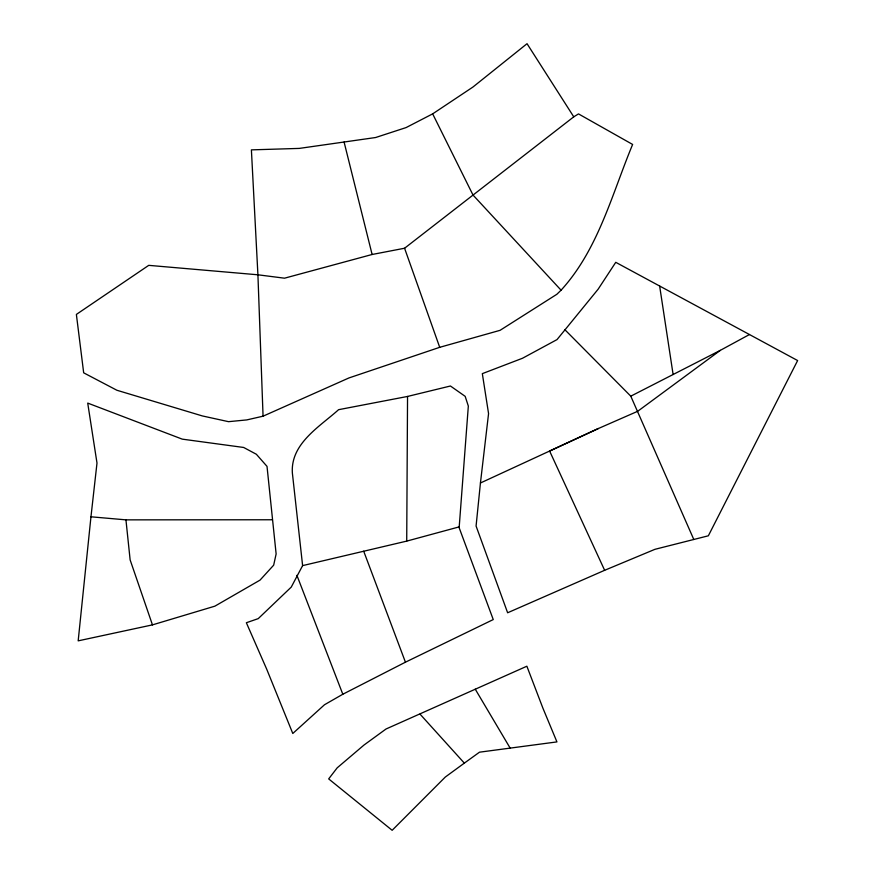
<?xml version="1.0" encoding="UTF-8"?>
<svg xmlns="http://www.w3.org/2000/svg" width="874" height="874" viewBox="0 0 874 874"><rect width="100%" height="100%" fill="white"/><g stroke="black" fill="none" stroke-linecap="round" stroke-linejoin="round"><path stroke-width="1.31" d="M406.716 541.115L407.546 396.446L450.438 386.002L465.165 396.337L468.333 406.082L459.211 526.869L406.716 541.115L302.612 565.62L291.261 587.088L258.234 618.628L246.359 622.736L266.723 669.222L292.79 733.483L324.494 704.75L342.816 694.24L405.438 662.186L493.253 619.568L458.861 526.956M480.438 482.994L476.079 526.05L507.63 612.772L604.644 570.296L654.943 549.32L708.355 535.795L797.623 360.547L615.755 262.32L598.144 289.185L557.022 339.593L522.51 358.253L482.328 373.646L488.566 413.61L480.438 482.994L598.417 428.5L637.714 411.283L720.296 350.365L749.488 334.513M90.962 516.796L78.179 640.85L152.458 624.877L214.884 606.163L260.048 580.107L273.671 565.161L276.129 553.941L267.018 466.377L256.344 454.251L243.66 447.466L182.262 439.141L87.717 403.089L96.992 463.056L90.962 516.796L125.943 519.855L272.327 519.768M561.075 290.19C598.308 249.396 611.92 194.236 632.623 144.45L578.501 113.904L573.759 116.832L404.575 248.238L372.116 254.487L284.52 278.194L257.917 274.797L148.744 265.346L76.377 314.422L83.675 372.827L116.887 390.252L202.32 415.926L228.54 421.672L246.774 419.913L263.063 416.188L348.955 377.939L439.709 347.317L500.07 330.328L556.847 294.287L561.075 290.19L472.998 195.022L432.663 113.86L472.91 87.061L527.044 43.7L573.759 116.832M464.345 763.122L445.292 777.052L392.153 830.3L328.679 778.898L337.2 767.831L364.054 744.998L386.046 728.992L526.869 666.217L542.874 708.082L556.935 741.906L479.487 752.186L464.345 763.122L420.033 714.124M432.663 113.86L406.126 127.571L375.602 137.524L299.29 148.405L251.395 149.869L257.917 274.797L263.063 416.188M564.713 329.542L630.788 396.173L720.296 350.365M598.417 428.5L549.615 451.039L604.644 570.296M407.546 396.446L338.588 409.688C319.611 426.763 290.452 443.588 292.364 472.965L302.612 565.62M475.248 689.182L510.187 748.166M630.788 396.173L693.803 539.487M439.709 347.317L404.575 248.238M296.898 575.332L342.816 694.24M363.693 551.199L405.438 662.186M152.458 624.877L130.139 559.917L125.943 519.855M372.116 254.487L344.094 142.058M659.641 286.006L673.111 374.52"/></g></svg>
